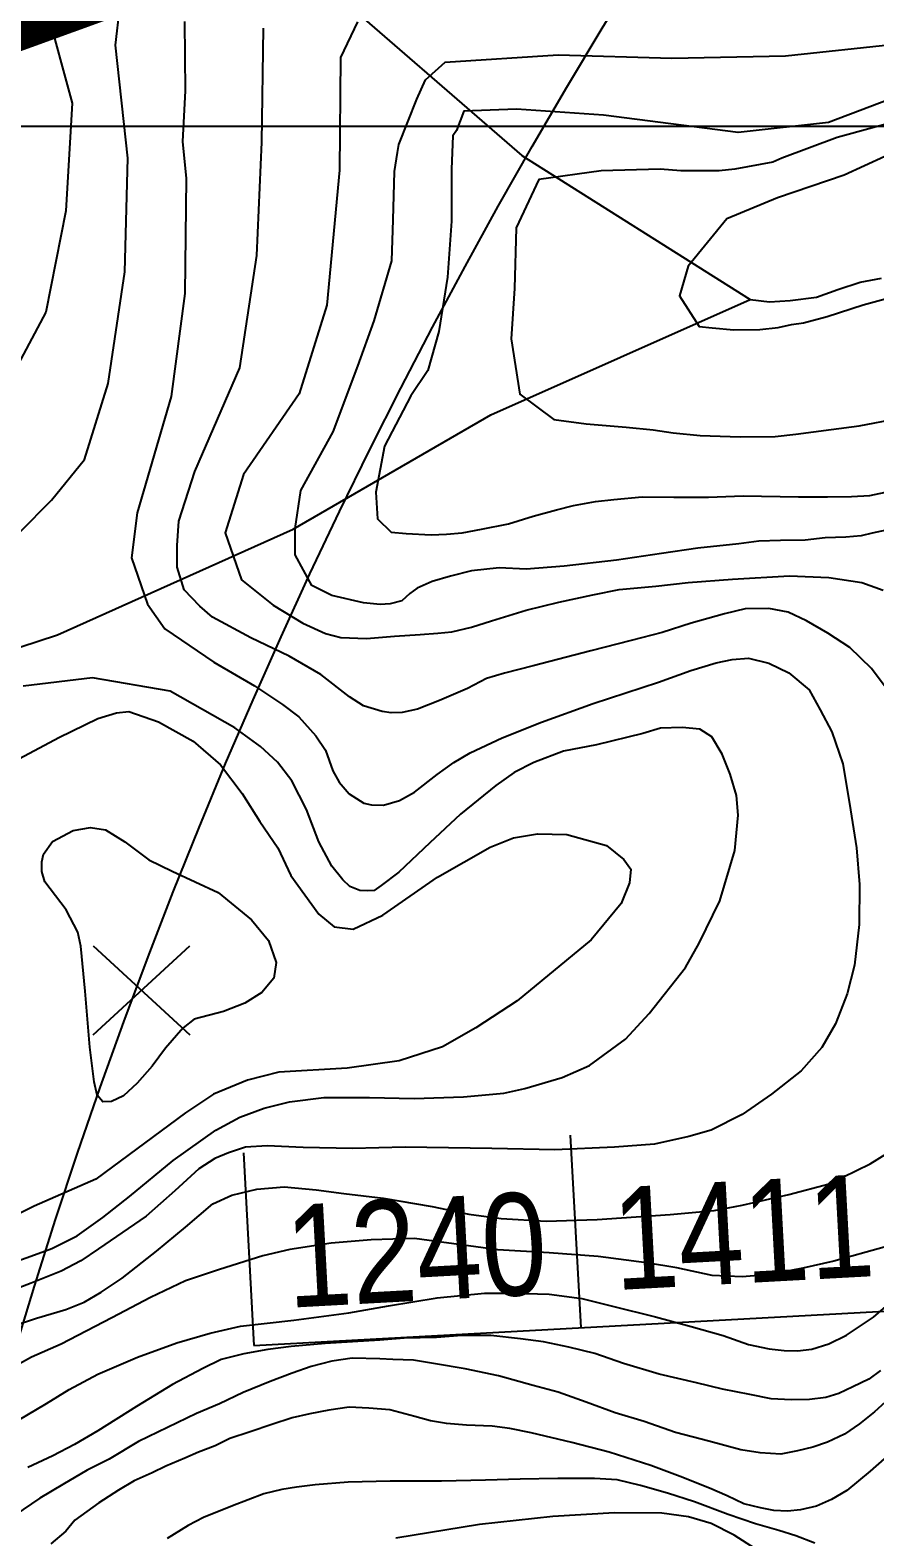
# Model space of a CAD drawing. Header units: millimetres. Extents: x 548366 to 1117317, y 7446967 to 14899125.
# Drawn here: x 552453 to 552750, y 7455919 to 7456449 of the extents above; entities that cross this region are included whole.
import ezdxf
from ezdxf.enums import TextEntityAlignment as Align

# ---------------------------------------------------------------- set-up
doc = ezdxf.new("R2010")
doc.units = ezdxf.units.MM
doc.header["$MEASUREMENT"] = 0
doc.linetypes.add('ACAD_ISO11W100', pattern=[33, 12, -3, 12, -3, 0, -3])
for name, color, linetype in [('CURVA_INTERMEDIÁRIA', 32, 'Continuous'), ('CURVA_MESTRA', 36, 'Continuous'), ('ELETRO_PROP', 230, 'Continuous'), ('MALHA_TM', 8, 'Continuous'), ('PTO_COTADO', 7, 'Continuous'), ('RADIAIS', 222, 'Continuous'), ('RIO_PERMANENTE', 4, 'Continuous')]:
    doc.layers.add(name, color=color, linetype=linetype)
doc.styles.add('ar_n', font='ARIALN.TTF', dxfattribs={"height": 30})

msp = doc.modelspace()

# ---------------------------------------------------------------- linework, layer by layer
at = {"layer": 'CURVA_INTERMEDIÁRIA'}
for points, elevation in [([(552449.15, 7456272.25), (552460.27, 7456283.55), (552471.87, 7456297.86), (552480.19, 7456324.58), (552486.12, 7456363.78), (552487.19, 7456403.77), (552482.79, 7456443.42), (552487.38, 7456483.01)], 190), ([(552507.06, 7456451.82), (552507.28, 7456427.43), (552506.41, 7456409.62), (552507.71, 7456396.59), (552507.21, 7456356.14), (552502.34, 7456320.01), (552490.47, 7456279.03), (552488.43, 7456263.24), (552494.04, 7456246.94), (552500.16, 7456238.28), (552517.37, 7456226.55), (552531.73, 7456218.29), (552541.56, 7456211.73), (552547.23, 7456207.37), (552553.24, 7456200.66), (552556.59, 7456195.63), (552559.27, 7456188.42), (552561.44, 7456184.39), (552564.95, 7456180.37), (552570.13, 7456177.02), (552572.87, 7456176.49), (552577.02, 7456176.28), (552582.65, 7456177.98), (552587.97, 7456180.85), (552595.94, 7456187.12), (552601.73, 7456191.38), (552607.55, 7456194.73), (552618.75, 7456200.04), (552632.57, 7456205.56), (552650.75, 7456212.03), (552673.68, 7456219.57), (552685.05, 7456223.65), (552693.95, 7456226.35), (552699.65, 7456227.54), (552705.36, 7456228.05), (552712.54, 7456226.21), (552719.56, 7456222.86), (552726.73, 7456216.84), (552730.56, 7456209.8), (552734.71, 7456202.1), (552738.5, 7456190.87), (552740.93, 7456176.96), (552743.34, 7456161.33), (552744.41, 7456148.47), (552744.29, 7456134.43), (552742.66, 7456120.05), (552740, 7456110.01), (552735.98, 7456099.51), (552731.2, 7456091.13), (552723.86, 7456082.95), (552713.46, 7456074.71), (552703.13, 7456067.65), (552692.25, 7456062.12), (552684.42, 7456059.9), (552672.3, 7456057.14), (552658.2, 7456056.13), (552637.3, 7456055.14), (552615.08, 7456055.64), (552584.67, 7456056.17), (552566.13, 7456055.59), (552548.8, 7456056.02), (552536.11, 7456056.64), (552528.46, 7456056.11), (552522.5, 7456054.09), (552517.72, 7456052.18), (552512.09, 7456048.47), (552503.69, 7456040.82), (552493.59, 7456031.9), (552476.89, 7456020.42), (552470.62, 7456016.13), (552463.71, 7456012.52), (552453.19, 7456008.27), (552436.62, 7456002.03)], 180), ([(552755.2, 7456215.62), (552748.57, 7456224.35), (552741.05, 7456231.75), (552733.23, 7456236.78), (552725.71, 7456241.07), (552719.36, 7456244.17), (552712.57, 7456245.5), (552704.2, 7456245.36), (552696.95, 7456243.55), (552685.25, 7456240.28), (552675.03, 7456237), (552664.06, 7456234.17), (552649.95, 7456230.57), (552629.7, 7456225.32), (552619.56, 7456222.75), (552613.26, 7456220.85), (552606.56, 7456217.33), (552596.73, 7456213.07), (552588.98, 7456210.13), (552583.65, 7456208.96), (552579.68, 7456208.81), (552576.59, 7456209.26), (552570, 7456211.3), (552565.09, 7456214.45), (552555.06, 7456222.3), (552543.86, 7456228.69), (552530.34, 7456235.11), (552516.88, 7456242.45), (552512.42, 7456246.27), (552507.01, 7456252), (552504.46, 7456259.96), (552504.46, 7456267.6), (552505.1, 7456276.2), (552510.76, 7456293.6), (552526.54, 7456330.09), (552532.51, 7456369.49), (552534.22, 7456409.42), (552534.89, 7456449.4)], 170), ([(552567.88, 7456451.65), (552561.88, 7456439.08), (552561.62, 7456399.58), (552557.09, 7456352.06), (552547.42, 7456320.93), (552527.85, 7456292.6), (552521.34, 7456272.06), (552527.08, 7456255.51), (552538.23, 7456246.59), (552548.64, 7456240.29), (552556.6, 7456236.72), (552562.09, 7456235.26), (552571.08, 7456234.97), (552580.85, 7456235.72), (552589.97, 7456236.34), (552596.15, 7456236.74), (552601.04, 7456237.27), (552607.98, 7456238.84), (552614.95, 7456241.09), (552627.25, 7456244.83), (552638.71, 7456247.63), (552650.68, 7456250.29), (552659.88, 7456252.14), (552672.75, 7456253.35), (552684.21, 7456254.6), (552699.78, 7456255.74), (552719.82, 7456256.94), (552733.64, 7456256.3), (552745.26, 7456254.59), (552752.72, 7456251.96)], 160), ([(552770.24, 7456430.22), (552733.51, 7456416.33), (552701.77, 7456412.77), (552654.34, 7456418.82), (552623.78, 7456420.95), (552605.23, 7456420.24), (552602.74, 7456413.47), (552601.44, 7456411.62), (552600.95, 7456399.83), (552600.95, 7456394.42), (552600.95, 7456381.64), (552599.48, 7456361.98), (552596.53, 7456342.82), (552592.59, 7456329.06), (552586.69, 7456320.21), (552577.34, 7456302.52), (552574.39, 7456286.3), (552574.89, 7456276.96), (552579.75, 7456272.33), (552584.95, 7456271.85), (552593.78, 7456271.38), (552599.17, 7456271.59), (552604.67, 7456272.1), (552611.44, 7456273.39), (552620.96, 7456275.27), (552629.69, 7456277.93), (552637.89, 7456280.13), (552643.87, 7456281.71), (552651.61, 7456283.09), (552658.07, 7456283.78), (552667.96, 7456284.67), (552679.12, 7456284.57), (552691.35, 7456284.58), (552703.46, 7456285.08), (552722.93, 7456284.69), (552733.11, 7456284.69), (552741.52, 7456284.88), (552748.08, 7456285.18), (552755.12, 7456286.75)], 140), ([(552762.73, 7456418.2), (552736.58, 7456411.05), (552717.08, 7456403.74), (552713.92, 7456402.37), (552700.51, 7456399.94), (552695.03, 7456399.33), (552681.62, 7456399.33), (552674.31, 7456399.94), (552653.59, 7456399.33), (552631.65, 7456396.28), (552623.73, 7456379.23), (552623.12, 7456357.92), (552621.9, 7456340.26), (552624.95, 7456320.77), (552636.87, 7456311.9), (552648.32, 7456310.33), (552662.41, 7456309.15), (552671.8, 7456308.27), (552678.91, 7456307.18), (552688.4, 7456306.29), (552702.49, 7456305.8), (552714.72, 7456305.9), (552721.96, 7456306.78), (552734.39, 7456308.34), (552744.27, 7456309.72), (552757.74, 7456312.19)], 130), ([(552760.5, 7456407.62), (552738.95, 7456397.77), (552715.56, 7456389.78), (552697.71, 7456382.39), (552684.16, 7456365.78), (552681.08, 7456355.32), (552688.03, 7456344.63), (552692.6, 7456344.1), (552700.26, 7456343.46), (552709.4, 7456343.56), (552715.84, 7456344.26), (552720.54, 7456345.24), (552724.71, 7456345.9), (552733, 7456348.13), (552745.65, 7456352.21), (552753.47, 7456354.36)], 120), ([(552439.06, 7456012.93), (552453.1, 7456017.82), (552460.42, 7456020.53), (552469.35, 7456024.99), (552478.38, 7456031.36), (552487.74, 7456038.8), (552503.05, 7456051.44), (552518.04, 7456062.06), (552526.54, 7456066.63), (552535.05, 7456069.82), (552544.02, 7456072.06), (552556.03, 7456073.54), (552572.09, 7456073.54), (552587.79, 7456073.27), (552605.16, 7456073.83), (552619.39, 7456075.1), (552626.72, 7456076.7), (552639.8, 7456080.63), (552649.48, 7456084.88), (552662.13, 7456094.12), (552670.42, 7456103.15), (552683.17, 7456119.29), (552688, 7456127.83), (552695.33, 7456142.67), (552700.61, 7456160.4), (552701.72, 7456172.76), (552701.18, 7456179.77), (552698.96, 7456187.28), (552696.07, 7456194.27), (552692.44, 7456200.32), (552688.25, 7456203), (552682.08, 7456203.64), (552674.43, 7456203.43), (552668.21, 7456201.48), (552651.92, 7456197.53), (552640.33, 7456195.3), (552629.91, 7456191.37), (552623, 7456187.76), (552616.52, 7456183.3), (552604.13, 7456173.2), (552593.28, 7456163.11), (552582.41, 7456152.76), (552576.24, 7456148.05), (552573.74, 7456146.37), (552571.4, 7456146.2), (552568.73, 7456146.37), (552565.22, 7456147.7), (552562.72, 7456150.05), (552558.87, 7456154.91), (552554.3, 7456163.4), (552549.95, 7456174.8), (552544.77, 7456184.87), (552539.76, 7456191.41), (552533.76, 7456196.95), (552524.76, 7456203.5), (552502, 7456216.44), (552474.76, 7456221.08), (552450.34, 7456218.1)], 190), ([(552506.56, 7456098.03), (552500.39, 7456090.92), (552495.71, 7456084.54), (552490.4, 7456078.6), (552485.61, 7456074.13), (552481.46, 7456072.22), (552478.38, 7456072.01), (552476.36, 7456074.35), (552475.36, 7456079.11), (552473.78, 7456091.21), (552472.2, 7456110.94), (552470.62, 7456126.71), (552469.57, 7456131.71), (552465.41, 7456139.55), (552458.01, 7456149.35), (552456.96, 7456153.03), (552456.96, 7456156.44), (552457.49, 7456159.07), (552460.63, 7456163.52), (552467.98, 7456167.45), (552474.02, 7456168.48), (552479.28, 7456167.68), (552486.11, 7456163.46), (552494.53, 7456157.12), (552502.69, 7456153.15), (552518.89, 7456145.68), (552530.6, 7456136), (552536.58, 7456128.73), (552539.34, 7456121.08), (552538.45, 7456115.5), (552534.26, 7456110.49), (552528.24, 7456106.74), (552520.8, 7456103.77), (552510.49, 7456101.11), (552506.56, 7456098.03)], 210), ([(552436.73, 7455990.03), (552455.01, 7455995.98), (552465.31, 7455999.03), (552471.79, 7456001.68), (552477.75, 7456005.19), (552485.19, 7456010.07), (552497.2, 7456019.53), (552507.41, 7456027.97), (552517.08, 7456036.25), (552523.67, 7456039.22), (552532.54, 7456041.4), (552542.11, 7456042.14), (552553.38, 7456041.08), (552563.05, 7456039.8), (552576.87, 7456038.21), (552594.14, 7456035.28), (552607.06, 7456032.51), (552618.43, 7456031.03), (552634.17, 7456030.07), (552652.14, 7456030.71), (552677.83, 7456032.41), (552693.28, 7456033.84), (552703.13, 7456035.71), (552719.55, 7456039.5), (552733.72, 7456043.22), (552748.15, 7456050.25), (552754, 7456053.86)], 170), ([(552753.06, 7456020.93), (552735.34, 7456016), (552724.5, 7456013.56), (552712.98, 7456011.3), (552703.16, 7456010.49), (552692.61, 7456011.01), (552680.17, 7456013.66), (552669.47, 7456015.46), (552652.46, 7456017.69), (552635.34, 7456018.96), (552617.27, 7456020.03), (552604.34, 7456021.83), (552587.97, 7456023.96), (552572.73, 7456023.55), (552558.59, 7456022.38), (552544.13, 7456020.15), (552534.62, 7456017.93), (552519.32, 7456013.15), (552507.41, 7456009.12), (552495.08, 7456003.27), (552481.47, 7455996.16), (552463.71, 7455986.86), (552453.31, 7455982.27), (552442.47, 7455976.33)], 160), ([(552751.77, 7455977.67), (552747.73, 7455974.59), (552742.09, 7455971.83), (552737.15, 7455969.5), (552732.58, 7455968.12), (552726.84, 7455967.38), (552720.35, 7455967.27), (552713.34, 7455967.7), (552705.79, 7455969.18), (552696.22, 7455971.1), (552687.08, 7455973.22), (552673.94, 7455976.31), (552661.39, 7455980.13), (552651.29, 7455983.64), (552642.15, 7455985.87), (552633.32, 7455987.68), (552625.24, 7455988.74), (552614.76, 7455989.97), (552604.55, 7455989.86), (552595.62, 7455989.23), (552584.25, 7455989.01), (552575.71, 7455988.32), (552556.57, 7455987.05), (552544.55, 7455986.09), (552536.33, 7455984.95), (552527.93, 7455983.46), (552519.95, 7455981.44), (552513.57, 7455978.26), (552502.84, 7455972.73), (552490.19, 7455965), (552476.58, 7455956.4), (552468.39, 7455951.62), (552460.76, 7455947.62), (552452.04, 7455943.53)], 140), ([(552754.74, 7455967.68), (552749.64, 7455963.12), (552744.43, 7455958.87), (552739.07, 7455955.27), (552733.11, 7455952.4), (552728.01, 7455950.7), (552722.59, 7455949.43), (552716.74, 7455948.26), (552709.51, 7455948.68), (552702.71, 7455949.75), (552691.44, 7455952.72), (552679.74, 7455955.8), (552668.73, 7455959.63), (552658.52, 7455962.72), (552648.31, 7455966.43), (552638.43, 7455969.94), (552629.71, 7455972.38), (552617.42, 7455975.76), (552605.73, 7455978.2), (552595.31, 7455980.01), (552587.55, 7455981.28), (552580.32, 7455981.49), (552575.71, 7455981.74), (552566.03, 7455981.95), (552558.91, 7455980.89), (552551.57, 7455978.98), (552544.87, 7455976.64), (552537.18, 7455973.79), (552527.71, 7455969.86), (552519.42, 7455965.93), (552511.34, 7455962.45), (552501.14, 7455957.57), (552490.93, 7455952.68), (552480.62, 7455946.41), (552472.86, 7455942.59), (552464.35, 7455937.6), (552456.18, 7455932.73), (552447.36, 7455926.78)], 130), ([(552756.05, 7455949.12), (552748.15, 7455942.22), (552739.92, 7455935.44), (552734.6, 7455932.25), (552729.29, 7455929.91), (552723.65, 7455928.64), (552719.08, 7455928.21), (552714.3, 7455928.43), (552709.62, 7455929.38), (552703.77, 7455930.76), (552697.92, 7455933.53), (552691.65, 7455936.29), (552681.34, 7455940.32), (552671.07, 7455944.18), (552656.4, 7455948.96), (552643.21, 7455952.25), (552628.97, 7455955.65), (552621.42, 7455957.24), (552615.19, 7455958.02), (552606.26, 7455958.44), (552599.13, 7455958.98), (552593.61, 7455959.93), (552588.08, 7455961.42), (552579.32, 7455963.74), (552571.88, 7455964.37), (552564.97, 7455964.69), (552557.84, 7455963.63), (552551.15, 7455962.36), (552544.87, 7455960.98), (552537.82, 7455958.63), (552530.16, 7455956.08), (552523.04, 7455953.74), (552517.83, 7455951.19), (552511.98, 7455948.96), (552507.2, 7455946.84), (552500.5, 7455943.97), (552495.71, 7455941.63), (552489.34, 7455938.87), (552483.81, 7455935.58), (552476.9, 7455931.12), (552468.5, 7455924.96), (552465.39, 7455921.13), (552460.09, 7455916.66)], 120), ([(552728.65, 7455916.96), (552721.95, 7455919.5), (552716, 7455921.42), (552707.81, 7455923.75), (552698.24, 7455926.94), (552686.34, 7455931.4), (552676.92, 7455934.48), (552667.45, 7455937.24), (552659.16, 7455939.15), (552651.19, 7455939.68), (552638.32, 7455939.68), (552625.14, 7455939.36), (552612.85, 7455939.04), (552597.43, 7455938.72), (552579.43, 7455938.71), (552564.65, 7455938.39), (552553.06, 7455937.43), (552546.47, 7455936.58), (552541.26, 7455935.74), (552534.94, 7455934.24), (552523.99, 7455930.06), (552513.79, 7455925.91), (552508.37, 7455923.08), (552501.03, 7455918.52)], 110)]:
    msp.add_lwpolyline(points, dxfattribs=dict(at, elevation=elevation))
at = {"layer": 'CURVA_MESTRA'}
for points, elevation in [([(552458.31, 7456457.04), (552467.58, 7456423.05), (552465.35, 7456385.26), (552458.37, 7456349.6), (552445.52, 7456325.59)], 200), ([(552755.45, 7456273.37), (552748.79, 7456271.95), (552744.96, 7456270.95), (552739.57, 7456270.52), (552732.34, 7456270.24), (552725.25, 7456269.53), (552716.59, 7456269.38), (552708.94, 7456269.09), (552701.98, 7456268.24), (552687.54, 7456266.64), (552674.76, 7456264.79), (552659, 7456262.49), (552640.53, 7456260.34), (552627.17, 7456259.32), (552617.65, 7456259.72), (552607.97, 7456258.7), (552600.55, 7456256.82), (552594.17, 7456254.89), (552588.85, 7456252.56), (552586.28, 7456250.71), (552583.51, 7456248.2), (552579.35, 7456247.15), (552575.84, 7456246.83), (552570.02, 7456247.44), (552558.87, 7456250.03), (552551.8, 7456253.6), (552545.95, 7456264.31), (552545.95, 7456273.57), (552548, 7456286.94), (552559.33, 7456307.51), (552568.07, 7456330.65), (552573.74, 7456346.59), (552579.91, 7456367.68), (552580.43, 7456382.08), (552580.94, 7456399.05), (552581.97, 7456405.73), (552582.38, 7456408.58), (552588.79, 7456424.54), (552591.76, 7456431.32), (552598.71, 7456437.55), (552638.39, 7456440.07), (552678.36, 7456438.95), (552718.34, 7456439.72), (552757.84, 7456443.96)], 150), ([(552431.61, 7456183.42), (552462.83, 7456200.07), (552476.63, 7456206.83), (552483.17, 7456208.76), (552487.54, 7456209.24), (552497.98, 7456205.6), (552510.16, 7456198.79), (552519.71, 7456190.51), (552527.31, 7456180.48), (552533.58, 7456170.55), (552539.85, 7456161.34), (552544.44, 7456151.64), (552554.33, 7456137.97), (552559.69, 7456133.56), (552566.38, 7456132.71), (552576.81, 7456137.67), (552596.05, 7456150.97), (552614.55, 7456161.57), (552622.8, 7456164.79), (552631.23, 7456166.24), (552641.5, 7456165.97), (552655.49, 7456162.11), (552661.53, 7456157.27), (552663.95, 7456153.89), (552663.48, 7456149.05), (552660.6, 7456141.79), (552650.01, 7456128.96), (552624.07, 7456107.5), (552609.55, 7456098.02), (552597.81, 7456091.36), (552582.5, 7456086.47), (552564.22, 7456083.92), (552540.19, 7456082.43), (552529.24, 7456079.67), (552517.23, 7456074.78), (552507.41, 7456068.22), (552475.94, 7456044.85), (552454.25, 7456035.4), (552442.89, 7456029.71)], 200), ([(552438.85, 7455954.37), (552458.5, 7455966.04), (552466.48, 7455970.93), (552476.58, 7455976.34), (552490.5, 7455982.29), (552504.32, 7455987.39), (552516.13, 7455990.68), (552526.76, 7455993.23), (552545.51, 7455995.33), (552564.86, 7455997.88), (552578.79, 7456000.33), (552595.94, 7456003.14), (552612.53, 7456004.84), (552622.9, 7456004.84), (552635.23, 7456004.41), (552646.72, 7456002.92), (552657.56, 7456000.27), (552672.66, 7455996.44), (552685.16, 7455993.06), (552696.43, 7455989.87), (552705.36, 7455986.79), (552712.59, 7455985.19), (552717.91, 7455984.66), (552722.59, 7455984.56), (552727.65, 7455985.08), (552733.61, 7455986.93), (552739.84, 7455990.07), (552749.3, 7455996.35), (552757.81, 7456003.74)], 150), ([(552707.81, 7455914.94), (552700.37, 7455919.72), (552692.29, 7455923.86), (552684.32, 7455926.2), (552674.9, 7455927.42), (552658.31, 7455927.63), (552636.62, 7455926.25), (552610.83, 7455923.53), (552581.34, 7455918.63)], 100)]:
    msp.add_lwpolyline(points, dxfattribs=dict(at, elevation=elevation))
at = {"layer": 'ELETRO_PROP', "linetype": 'ACAD_ISO11W100', "lineweight": -3, "ltscale": 6.25, "elevation": 200, "flags": 128}
msp.add_lwpolyline([(552267.42, 7454168.15, 12, 12, 0), (552047.04, 7455150.08, 12, 12, 0), (552168.73, 7456345.85, 12, 12, 0), (552826.6, 7456584.53, 12, 12, 0), (552824.31, 7456593.7, 12, 12, 0), (552808.25, 7456621.21, 12, 12, 0), (552793.34, 7456651, 12, 12, 0), (552787.61, 7456679.65, 12, 12, 0), (552791.05, 7456686.53, 12, 12, 0), (552803.67, 7456696.84, 12, 12, 0), (552824.31, 7456702.57, 12, 12, 0), (552843.34, 7456706.89, 12, 12, 0), (552878.9, 7456705.75, 12, 12, 0), (552899.54, 7456705.75, 12, 12, 0), (552931.65, 7456702.31, 12, 12, 0), (552958.03, 7456701.16, 12, 12, 0), (552992.44, 7456696.58, 12, 12, 0), (553010.79, 7456696.58, 12, 12, 0), (553025.7, 7456696.58, 12, 12, 0), (553049.78, 7456704.6, 12, 12, 0), (553070.43, 7456714.91, 12, 12, 0), (553079.6, 7456727.52, 12, 12, 0), (553091.07, 7456749.29, 12, 12, 0), (553100.25, 7456764.19, 12, 12, 0), (553108.27, 7456777.95, 12, 12, 0), (553111.71, 7456790.55, 12, 12, 0), (553114.01, 7456804.3, 12, 12, 0), (553114.01, 7456816.91, 12, 12, 0), (553110.57, 7456829.52, 12, 12, 0), (553107.13, 7456843.27, 12, 12, 0), (553094.51, 7456855.87, 12, 12, 0), (553054.37, 7456875.36, 12, 12, 0), (553016.52, 7456892.55, 12, 12, 0), (553000.47, 7456902.86, 12, 12, 0), (552991.29, 7456916.61, 12, 12, 0), (552989, 7456933.8, 12, 12, 0), (552992.44, 7456965.89, 12, 12, 0), (553000.47, 7456978.5, 12, 12, 0), (553022.77, 7456984.65, 12, 12, 0), (553036.53, 7456988.09, 12, 12, 0), (553059.47, 7456989.23, 12, 12, 0), (553096.17, 7456990.38, 12, 12, 0), (553134.01, 7456988.09, 12, 12, 0), (553160.39, 7456988.09, 12, 12, 0), (553197.09, 7456988.09, 12, 12, 0), (553241.82, 7456992.67, 12, 12, 0), (553268.2, 7456993.82, 12, 12, 0), (553284.25, 7457000.69, 12, 12, 0), (553301.46, 7457011.01, 12, 12, 0), (553319.81, 7457032.78, 12, 12, 0), (553334.72, 7457051.12, 12, 12, 0), (553345.04, 7457069.45, 12, 12, 0), (553355.36, 7457091.23, 12, 12, 0), (553371.42, 7457111.86, 12, 12, 0), (553385.87, 7457124.71, 12, 12, 0), (553400.78, 7457136.17, 12, 12, 0), (553413.39, 7457141.9, 12, 12, 0), (553431.74, 7457144.2, 12, 12, 0), (553445.51, 7457144.2, 12, 12, 0), (553455.83, 7457140.76, 12, 12, 0), (553485.65, 7457129.3, 12, 12, 0), (553516.61, 7457114.4, 12, 12, 0), (553537.26, 7457104.09, 12, 12, 0), (553559.05, 7457099.5, 12, 12, 0), (553575.1, 7457101.79, 12, 12, 0), (553585.43, 7457108.67, 12, 12, 0), (553591.16, 7457115.55, 12, 12, 0), (553592.31, 7457124.71, 12, 12, 0), (553591.16, 7457141.9, 12, 12, 0), (553586.57, 7457162.53, 12, 12, 0), (553580.84, 7457177.43, 12, 12, 0), (553577.4, 7457193.48, 12, 12, 0), (553575.1, 7457212.96, 12, 12, 0), (553581.98, 7457216.4, 12, 12, 0), (553592.31, 7457220.98, 12, 12, 0), (553600.33, 7457220.98, 12, 12, 0), (553618.68, 7457219.83, 12, 12, 0), (553672.89, 7457209.79, 12, 12, 0), (553683.21, 7457207.5, 12, 12, 0), (553694.68, 7457206.35, 12, 12, 0), (553706.14, 7457207.5, 12, 12, 0), (553724.49, 7457208.64, 12, 12, 0), (553742.84, 7457216.66, 12, 12, 0), (553752.02, 7457220.1, 12, 12, 0), (553764.64, 7457232.71, 12, 12, 0), (553786.43, 7457252.19, 12, 12, 0), (553804.78, 7457263.65, 12, 12, 0), (553836.89, 7457283.13, 12, 12, 0), (553872.44, 7457293.45, 12, 12, 0), (553895.38, 7457300.32, 12, 12, 0), (553909.14, 7457302.62, 12, 12, 0), (553920.61, 7457302.62, 12, 12, 0), (553928.64, 7457300.32, 12, 12, 0), (553935.52, 7457299.18, 12, 12, 0), (553943.55, 7457295.74, 12, 12, 0), (553950.43, 7457293.45, 12, 12, 0), (553958.46, 7457290.01, 12, 12, 0), (553972.22, 7457281.99, 12, 12, 0), (553994.01, 7457272.82, 12, 12, 0), (554003.19, 7457265.94, 12, 12, 0), (554029.57, 7457259.07, 12, 12, 0), (554063.97, 7457247.61, 12, 12, 0), (554092.5, 7457228.72, 12, 12, 0), (554101.67, 7457218.41, 12, 12, 0), (554109.7, 7457209.24, 12, 12, 0), (554115.44, 7457203.51, 12, 12, 0), (554131.49, 7457196.64, 12, 12, 0), (554152.14, 7457190.91, 12, 12, 0), (554204.89, 7457187.47, 12, 12, 0), (554226.68, 7457188.61, 12, 12, 0), (554245.03, 7457185.18, 12, 12, 0), (554259.94, 7457185.18, 12, 12, 0), (554266.83, 7457185.18, 12, 12, 0), (554282.88, 7457182.88, 12, 12, 0), (554289.76, 7457179.45, 12, 12, 0), (554295.5, 7457176.01, 12, 12, 0), (554304.67, 7457167.99, 12, 12, 0), (554310.41, 7457161.11, 12, 12, 0), (554312.7, 7457153.09, 12, 12, 0), (554316.14, 7457140.48, 12, 12, 0), (554317.29, 7457126.73, 12, 12, 0), (554317.29, 7457111.83, 12, 12, 0), (554321.88, 7457086.62, 12, 12, 0), (554328.76, 7457054.53, 12, 12, 0), (554334.49, 7457020.15, 12, 12, 0), (554342.52, 7457000.67, 12, 12, 0), (554358.58, 7456992.65, 12, 12, 0), (554371.19, 7456994.94, 12, 12, 0), (554403.3, 7456997.23, 12, 12, 0), (554412.48, 7456994.94, 12, 12, 0), (554418.21, 7456989.21, 12, 12, 0), (554418.45, 7456974.42, 12, 12, 0), (555298.44, 7457141.13, 12, 12, 0), (556099.85, 7455833.18, 12, 12, 0), (557063.48, 7455464.95, 12, 12, 0), (557063.48, 7455464.95, 12, 12, 0), (557063.48, 7455464.95, 12, 12, 0), (557063.48, 7455464.95, 0, 0, 0)], format="xyseb", dxfattribs=at)
at = {"layer": 'MALHA_TM'}
msp.add_lwpolyline([(549360, 7456415), (559365, 7456415)], dxfattribs=at)
at = {"layer": 'PTO_COTADO', "ltscale": 2.5}
for points in [[(552474.93, 7456095.61), (552509, 7456126.89)], [(552474.93, 7456126.89), (552509, 7456095.61)]]:
    msp.add_lwpolyline(points, dxfattribs=at)
at = {"layer": 'RADIAIS', "linetype": 'Continuous', "ltscale": 2.5}
for p, q in [((552642.72, 7456060.29), (552646.39, 7455992.65)), ((552642.72, 7456060.29), (552646.39, 7455992.65)), ((552527.77, 7456054.07), (552531.43, 7455986.43)), ((552531.43, 7455986.43), (553221.17, 7456023.77))]:
    msp.add_line(p, q, dxfattribs=at)
for radius in [4998.2, 3998.56, 2998.91, 1999.28]:
    msp.add_circle((554363.71, 7455412.75), radius, dxfattribs=at)
at = {"layer": 'RIO_PERMANENTE'}
for points in [[(552554.55, 7456466.4), (552625.63, 7456404.63), (552705.92, 7456354.1)], [(552390.75, 7456212.76), (552462.42, 7456236.21), (552545.28, 7456273.36), (552614.81, 7456313.51), (552705.92, 7456354.1)]]:
    msp.add_lwpolyline(points, dxfattribs=at)
at = {"layer": 'RIO_PERMANENTE', "ltscale": 2.5}
msp.add_lwpolyline([(552705.92, 7456354.1), (552712.78, 7456353.3), (552720.04, 7456353.71), (552729.32, 7456354.93), (552736.78, 7456357.56), (552744.64, 7456360.18), (552752.07, 7456361.59)], dxfattribs=at)

# ---------------------------------------------------------------- texts
at = {"layer": 'RADIAIS', "linetype": 'Continuous', "ltscale": 2.5, "style": 'ar_n'}
for s, p in [('1411', (552704.46, 7456008.35)), ('1240', (552589.5, 7456002.13))]:
    msp.add_text(s, height=36, rotation=3.0994, dxfattribs=at).set_placement(p, align=Align.CENTER)

doc.saveas('drawing.dxf')
